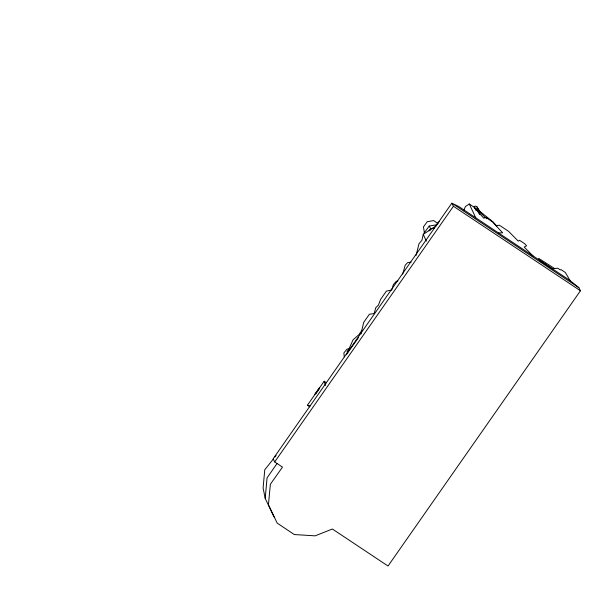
<?xml version="1.0" encoding="UTF-8"?>
<svg xmlns="http://www.w3.org/2000/svg" width="611" height="611" viewBox="0 0 611 611"><rect width="100%" height="100%" fill="white"/><g stroke="black" fill="none" stroke-linecap="round" stroke-linejoin="round"><path stroke-width="0.92" d="M274.034 516.99L265.205 498.416L267.06 477.863L277.004 463.566M436.468 225.65L423.255 234.364L421.903 240.352L419.031 243.674L416.106 255.367M361.009 333.95L363.675 322.417L369.388 314.245L374.115 313.558L375.834 307.639L378.453 305.065L380.645 299.337L386.396 291.111L391.712 289.988L393.369 284.611L396.31 281.281L397.868 280.938M402.71 274.056L405.185 265.22L407.667 262.608L411.104 262.134M463.741 210.635L465.376 206.571L469.286 203.99L473.586 206.869L483.782 218.196L485.615 217.256L492.283 221.717L502.624 232.791L498.599 232.997M474.273 206.633L476.084 210.131L478.696 210.245L480.849 212.834L476.901 206.77L475.236 206.052L474.273 206.633L476.084 210.131M314.642 394.5L319.461 387.603M309.701 406.819L307.371 405.276L324.174 381.241L326.495 382.791M315.856 393.797L319.332 388.825M361.941 330.299L358.848 334.729L353.021 339.915L349.064 348.721L347.025 351.638L347.781 353.105M346.246 354.747L358.565 337.524M274.698 461.931L453.431 206.266L451.835 203.173L273.102 458.838L274.698 461.931L282.488 467.117L270.36 484.256L268.45 504.701L277.203 523.131L294.311 534.549L315.161 535.847L332.392 529.011L388.023 566.023L580.45 290.767L578.854 287.674L570.032 280.525L458.609 206.396L451.835 203.173L578.854 287.674M423.874 233.364L429.22 226.07L437.262 224.672M429.029 230.92L430.663 228.69L434.306 228.056M429.9 230.37L430.984 228.888M273.262 459.098L264.769 469.775L263.097 487.975L265.205 498.416M274.958 456.959L276.096 455.539M437.163 223.557L439.194 221.717M349.4 348.843L346.964 349.133L343.871 352.914L344.268 356.893M495.842 225.535L499.447 225.26L508.642 231.378L518.235 241.131L519.51 240.276L524.765 243.766L526.575 245.798L524.185 247.073L533.021 255.902M307.371 405.276L310.075 405.948M554.551 268.496L538.635 258.323L539.666 260.317L552.252 268.695L557.782 268.221L560.386 269.955L560.997 269.588L565.358 272.491L570.032 280.525M453.431 206.266L580.45 290.767M475.755 217.806L469.286 203.99M438.087 223.695L433.634 220.579L427.265 221.686L423.461 226.88L424.439 233.127M477.68 210.085L486.593 218.7M496.873 226.101L493.046 221.885L478.214 210.077M429.22 226.07L430.663 228.69M476.901 206.77L478.696 210.245M476.45 208.374L479.582 214.438M423.255 234.364L426.348 241.169M324.174 381.241L325.434 385.503"/></g></svg>
